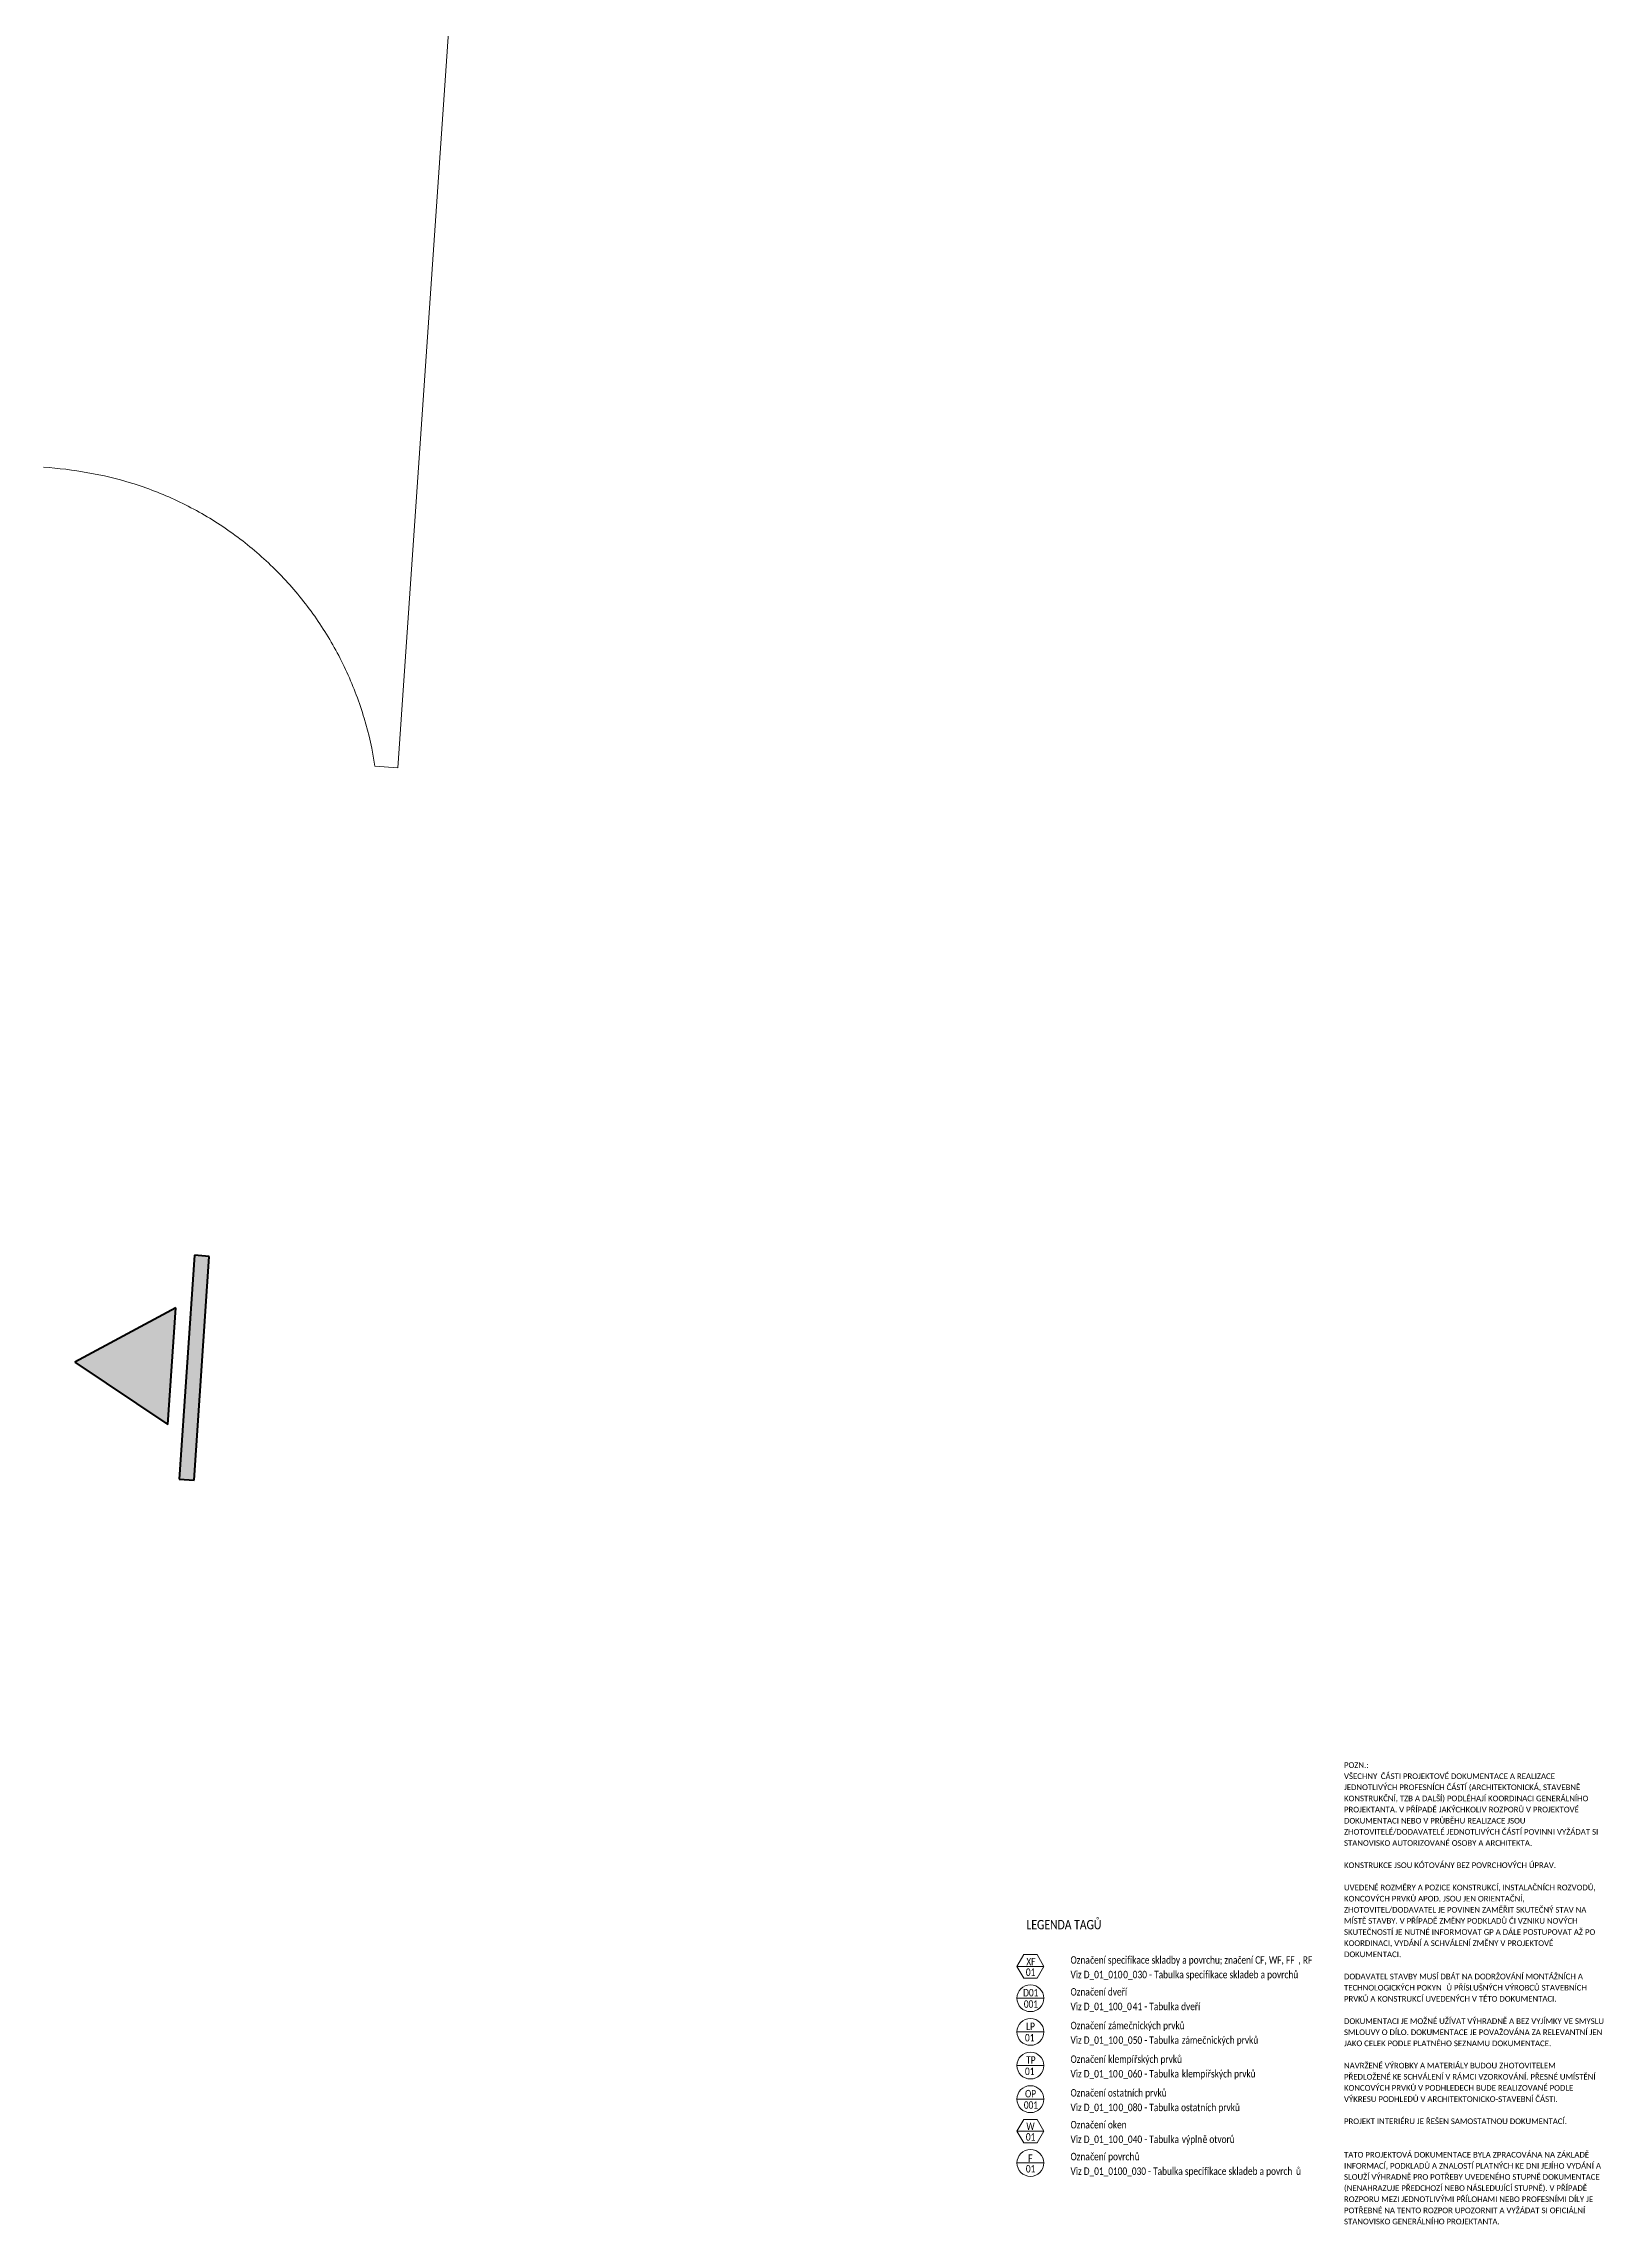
# Model space of a CAD drawing. Header units: millimetres. Extents: x -6736 to 224393, y -6260 to 72638.
# Drawn here: x 203545 to 224393, y -1655 to 27498 of the extents above; entities that cross this region are included whole.
import ezdxf

# ---------------------------------------------------------------- set-up
doc = ezdxf.new("R2010")
doc.units = ezdxf.units.MM
for name, color, linetype, lineweight in [('A-DETL-____-THIN', 9, 'Continuous', 9), ('A-DETL-____-WIDE', 9, 'Continuous', 40), ('A-DETL-GENF-OTLN', 9, 'Continuous', 9), ('A-FLOR-LEVL-OTLN', 9, 'Continuous', 9), ('A-WALL-____-OTLN', 9, 'Continuous', 9), ('G-____-____-TEXT', 9, 'Continuous', 5)]:
    doc.layers.add(name, color=color, linetype=linetype, lineweight=lineweight)
doc.styles.add('Calibri_1', font='calibri.ttf', dxfattribs={"width": 0.8, "height": 100})
doc.styles.add('Calibri_2', font='calibri.ttf', dxfattribs={"width": 0.8, "height": 125})
doc.styles.add('Calibri_3', font='calibri.ttf', dxfattribs={"height": 75})

# ---------------------------------------------------------------- blocks, each defined once
blk = doc.blocks.new('doplnek operne zdi ve spadu - doplnek operne zdi ve spadu-2366219-schema POHLEDU D_110_6100')
at = {"layer": 'A-WALL-____-OTLN'}
for p, q in [((11866, 29629), (11846, 29330)), ((11849, 29395), (11889, 29625)), ((11889, 29625), (21062, 28056)), ((21011, 27760), (11846, 29330)), ((21062, 28056), (21011, 27760)), ((21054, 28057), (23025, 27924)), ((21026, 27758), (21036, 27908)), ((21026, 27758), (23005, 27625)), ((23025, 27924), (23005, 27625)), ((-2010, 26140), (-2159, 26401))]:
    blk.add_line(p, q, dxfattribs=at)
blk.add_open_spline([(-2159, 26401), (-1997, 26494), (-1670, 26676), (-1174, 26939), (-671, 27191), (-164, 27431), (350, 27659), (868, 27876), (1391, 28081), (1918, 28274), (2450, 28455), (2985, 28624), (3525, 28780), (4068, 28925), (4613, 29057), (5162, 29177), (5714, 29284), (6267, 29379), (6823, 29461), (7380, 29531), (7939, 29588), (8499, 29632), (9060, 29664), (9621, 29683), (10183, 29689), (10744, 29682), (11306, 29663), (11680, 29642), (11866, 29629)], degree=3, dxfattribs=at)
blk.add_open_spline([(-2010, 26140), (-1368, 26508), (-52, 27186), (2008, 28020), (4134, 28665), (6491, 29151), (9071, 29414), (10923, 29393), (11846, 29330)], degree=3, knots=[0, 0, 0, 0, 0.153846, 0.307692, 0.461538, 0.615385, 0.807692, 1, 1, 1, 1], dxfattribs=at)

msp = doc.modelspace()

# ---------------------------------------------------------------- hatches: boundary and pattern name
at = {"layer": 'A-DETL-GENF-OTLN'}
h = msp.add_hatch(color=161, dxfattribs=at)
h.paths.add_polyline_path([(205557, 8293), (205760, 11286), (205561, 11300), (205358, 8307)])
h.paths.add_polyline_path([(205207, 9037), (205313, 10597), (203961, 9873)])

# ---------------------------------------------------------------- linework, layer by layer
at = {"layer": 'A-DETL-____-THIN'}
for p, q in [((216645, 1951), (216555, 1795)), ((216915, 1795), (216555, 1795)), ((216645, 1639), (216555, 1795)), ((216645, 1951), (216825, 1951)), ((216825, 1951), (216915, 1795)), ((216825, 1639), (216915, 1795)), ((216645, 1639), (216825, 1639)), ((216915, 1369), (216555, 1369)), ((216915, 919), (216555, 919)), ((216915, 469), (216555, 469)), ((216915, 19), (216555, 19)), ((216645, -251), (216555, -407)), ((216645, -251), (216825, -251)), ((216825, -251), (216915, -407)), ((216915, -407), (216555, -407)), ((216645, -563), (216555, -407)), ((216645, -563), (216825, -563)), ((216825, -563), (216915, -407)), ((216915, -833), (216555, -833))]:
    msp.add_line(p, q, dxfattribs=at)
for centre in [(216735, 1369), (216735, 919), (216735, 469), (216735, 19), (216735, -833)]:
    msp.add_circle(centre, 180, dxfattribs=at)
at = {"layer": 'A-DETL-____-WIDE'}
for p, q in [((205561, 11300), (205358, 8307)), ((205557, 8293), (205760, 11286)), ((205760, 11286), (205561, 11300)), ((205313, 10597), (203961, 9873)), ((205207, 9037), (205313, 10597)), ((203961, 9873), (205207, 9037)), ((205358, 8307), (205557, 8293))]:
    msp.add_line(p, q, dxfattribs=at)
at = {"layer": 'A-FLOR-LEVL-OTLN'}
for p, q in [((208278, 17816), (209217, 31395)), ((207974, 17837), (208278, 17816))]:
    msp.add_line(p, q, dxfattribs=at)
for points in [[(203545, 21835), (203744, 21822), (204140, 21773), (204527, 21681), (204718, 21624)], [(204718, 21624), (204927, 21559), (205337, 21400), (205913, 21077), (206438, 20678), (206902, 20209), (207296, 19680), (207612, 19101), (207845, 18483), (207941, 18054), (207974, 17837)]]:
    msp.add_open_spline(points, degree=3, dxfattribs=at)

# ---------------------------------------------------------------- block references
at = {"layer": 'A-WALL-____-OTLN'}
msp.add_blockref('doplnek operne zdi ve spadu - doplnek operne zdi ve spadu-2366219-schema POHLEDU D_110_6100', (180889, 0), dxfattribs=at)

# ---------------------------------------------------------------- texts
at = {"layer": 'G-____-____-TEXT', "color": 7, "lineweight": 9, "attachment_point": 1}
for s, insert, char_height, width, style in [('VŠECHNY ', (220926, 4374), 75, 597.26, 'Calibri_3'), ('POZN.: ', (220926, 4523), 75, 448.94, 'Calibri_3'), ('ČÁSTI PROJEKTOVÉ DOKUMENTACE A REALIZACE ', (221418, 4374), 75, 2978.27, 'Calibri_3'), ('JEDNOTLIVÝCH PROFESNÍCH ČÁSTÍ (ARCHITEKTONICKÁ, STAVEBNĚ ', (220926, 4226), 75, 4028.48, 'Calibri_3'), ('KONSTRUKČNÍ, TZB A DALŠÍ) PODLÉHAJÍ KOORDINACI GENERÁLNÍHO ', (220926, 4077), 75, 4164.77, 'Calibri_3'), ('DOKUMENTACI NEBO V\xa0PRŮBĚHU REALIZACE JSOU ', (220926, 3779), 75, 3106.54, 'Calibri_3'), ('PROJEKTANTA. V\xa0PŘÍPADĚ JAKÝCHKOLIV ROZPORŮ V\xa0PROJEKTOVÉ ', (220926, 3928), 75, 4004.43, 'Calibri_3'), ('ZHOTOVITELÉ/DODAVATELÉ JEDNOTLIVÝCH ČÁSTÍ POVINNI VYŽÁDAT SI ', (220926, 3630), 75, 4337.13, 'Calibri_3'), ('STANOVISKO AUTORIZOVANÉ OSOBY A ARCHITEKTA.', (220926, 3481), 75, 3178.69, 'Calibri_3'), ('KONSTRUKCE JSOU KÓTOVÁNY BEZ POVRCHOVÝCH ÚPRAV. ', (220926, 3184), 75, 3627.64, 'Calibri_3'), ('KONCOVÝCH PRVKŮ APOD. JSOU JEN ORIENTAČNÍ, ', (220926, 2737), 75, 3094.51, 'Calibri_3'), ('UVEDENÉ ROZMĚRY A POZICE KONSTRUKCÍ, INSTALAČNÍCH ROZVODŮ, ', (220926, 2886), 75, 4293.04, 'Calibri_3'), ('LEGENDA TAG', (216681, 2415), 125, 1093.5, 'Calibri_2'), ('\\fCalibri|b0|i0|c254|p34|;\\W.8;Ů', (217583, 2415), 125, 121.86, 'Calibri_2'), ('ZHOTOVITEL/DODAVATEL JE POVINEN ZAMĚŘIT SKUTEČNÝ STAV NA ', (220926, 2588), 75, 4132.7, 'Calibri_3'), ('MÍSTĚ STAVBY. V PŘÍPADĚ ZMĚNY PODKLADŮ ČI VZNIKU NOVÝCH ', (220926, 2440), 75, 3980.38, 'Calibri_3'), ('SKUTEČNOSTÍ JE NUTNÉ INFORMOVAT GP A DÁLE POSTUPOVAT AŽ PO ', (220926, 2291), 75, 4285.02, 'Calibri_3'), ('KOORDINACI, VYDÁNÍ A SCHVÁLENÍ ZMĚNY V PROJEKTOVÉ ', (220926, 2142), 75, 3571.52, 'Calibri_3'), ('01', (216674, 1767), 100, 153.92, 'Calibri_1'), ('XF', (216680, 1908), 100, 150.72, 'Calibri_1'), ('Ozna', (217271, 1930), 100, 317.47, 'Calibri_1'), ('čení specifikace skladby a povrchu; značení CF, WF, FF', (217533, 1930), 100, 3373.5, 'Calibri_1'), (', RF', (220317, 1930), 100, 227.68, 'Calibri_1'), ('DOKUMENTACI.', (220926, 1993), 75, 970.04, 'Calibri_3'), ('\\fCalibri|b0|i0|c254|p34|; ', (221726, 1993), 75, 32.07, 'Calibri_3'), ('D01', (216638, 1493), 100, 250.13, 'Calibri_1'), ('Viz D_01_010', (217271, 1735), 100, 853, 'Calibri_1'), ('Ozna', (217271, 1504), 100, 317.47, 'Calibri_1'), ('čení dveří', (217533, 1504), 100, 609.28, 'Calibri_1'), ('\\fCalibri|b0|i0|c254|p34|;\\W.8;0', (217975, 1735), 100, 76.96, 'Calibri_1'), ('_0', (218039, 1735), 100, 153.92, 'Calibri_1'), ('30', (218166, 1735), 100, 153.92, 'Calibri_1'), (' - Tabulka specifikace skladeb a povrchů', (218293, 1735), 100, 2494.85, 'Calibri_1'), ('TECHNOLOGICKÝCH POKYN', (220926, 1547), 75, 1659.49, 'Calibri_3'), ('DODAVATEL STAVBY MUSÍ DBÁT NA DODRŽOVÁNÍ MONTÁŽNÍCH A ', (220926, 1696), 75, 4072.57, 'Calibri_3'), ('Ů PŘÍSLUŠNÝCH VÝROBCŮ STAVEBNÍCH ', (222295, 1547), 75, 2413.08, 'Calibri_3'), ('001', (216647, 1341), 100, 230.89, 'Calibri_1'), ('Viz D_01_100_0', (217271, 1309), 100, 1006.92, 'Calibri_1'), ('\\fCalibri|b0|i0|c254|p34|;\\W.8;4', (218102, 1309), 100, 76.96, 'Calibri_1'), ('1 - Tabulka dveří', (218166, 1309), 100, 1035.78, 'Calibri_1'), ('PRVKŮ A KONSTRUKCÍ UVEDENÝCH V TÉTO DOKUMENTACI.', (220926, 1398), 75, 3599.58, 'Calibri_3'), ('01', (216662, 891), 100, 153.92, 'Calibri_1'), ('LP', (216678, 1043), 100, 144.3, 'Calibri_1'), ('Ozna', (217271, 1054), 100, 317.47, 'Calibri_1'), ('čení ', (217533, 1054), 100, 291.81, 'Calibri_1'), ('záme', (217774, 1054), 100, 333.5, 'Calibri_1'), ('čnických prvků', (218049, 1054), 100, 920.34, 'Calibri_1'), ('SMLOUVY O DÍLO. DOKUMENTACE JE POVAŽOVÁNA ZA RELEVANTNÍ JEN ', (220926, 951), 75, 4401.26, 'Calibri_3'), ('DOKUMENTACI JE MOŽNÉ UŽÍVAT VÝHRADNĚ A BEZ VYJÍMKY VE SMYSLU ', (220926, 1100), 75, 4401.26, 'Calibri_3'), ('TP', (216678, 593), 100, 153.92, 'Calibri_1'), ('Viz D_01_10', (217271, 859), 100, 776.03, 'Calibri_1'), ('Ozna', (217271, 604), 100, 317.47, 'Calibri_1'), ('čení ', (217533, 604), 100, 291.81, 'Calibri_1'), ('klempí', (217774, 604), 100, 420.08, 'Calibri_1'), ('\\fCalibri|b0|i0|c254|p34|;\\W.8;0', (217912, 859), 100, 76.96, 'Calibri_1'), ('_0', (217975, 859), 100, 153.92, 'Calibri_1'), ('50', (218102, 859), 100, 153.92, 'Calibri_1'), ('řských prvků', (218121, 604), 100, 792.07, 'Calibri_1'), (' - Tabulka ', (218229, 859), 100, 641.35, 'Calibri_1'), ('záme', (218758, 859), 100, 333.5, 'Calibri_1'), ('čnických prvků', (219033, 859), 100, 920.34, 'Calibri_1'), ('JAKO CELEK PODLE PLATNÉHO SEZNAMU DOKUMENTACE.', (220926, 803), 75, 3515.4, 'Calibri_3'), ('01', (216662, 441), 100, 153.92, 'Calibri_1'), ('Viz D_01_10', (217271, 409), 100, 776.03, 'Calibri_1'), ('\\fCalibri|b0|i0|c254|p34|;\\W.8;0', (217912, 409), 100, 76.96, 'Calibri_1'), ('_0', (217975, 409), 100, 153.92, 'Calibri_1'), ('60', (218102, 409), 100, 153.92, 'Calibri_1'), (' - Tabulka ', (218229, 409), 100, 641.35, 'Calibri_1'), ('klempí', (218758, 409), 100, 420.08, 'Calibri_1'), ('řských prvků', (219105, 409), 100, 792.07, 'Calibri_1'), ('NAVRŽENÉ VÝROBKY A MATERIÁLY BUDOU ZHOTOVITELEM ', (220926, 505), 75, 3615.61, 'Calibri_3'), ('PŘEDLOŽENÉ KE SCHVÁLENÍ V RÁMCI VZORKOVÁNÍ. PŘESNÉ UMÍSTĚNÍ ', (220926, 356), 75, 4285.02, 'Calibri_3'), ('OP', (216663, 143), 100, 182.78, 'Calibri_1'), ('Ozna', (217271, 154), 100, 317.47, 'Calibri_1'), ('čení ostatních prvků', (217533, 154), 100, 1260.25, 'Calibri_1'), ('VÝKRESU PODHLEDŮ V ARCHITEKTONICKO-STAVEBNÍ ČÁSTI. ', (220926, 58), 75, 3647.68, 'Calibri_3'), ('KONCOVÝCH PRVKŮ V PODHLEDECH BUDE REALIZOVANÉ PODLE ', (220926, 207), 75, 3924.26, 'Calibri_3'), ('001', (216647, -9), 100, 230.89, 'Calibri_1'), ('Viz D_01_10', (217271, -41), 100, 776.03, 'Calibri_1'), ('Ozna', (217271, -272), 100, 317.47, 'Calibri_1'), ('čení oken', (217533, -272), 100, 599.66, 'Calibri_1'), ('\\fCalibri|b0|i0|c254|p34|;\\W.8;0', (217912, -41), 100, 76.96, 'Calibri_1'), ('_0', (217975, -41), 100, 153.92, 'Calibri_1'), ('80', (218102, -41), 100, 153.92, 'Calibri_1'), (' - Tabulka ostatních prvků', (218229, -41), 100, 1609.79, 'Calibri_1'), ('PROJEKT INTERIÉRU JE ŘEŠEN SAMOSTATNOU DOKUMENTACÍ.', (220926, -239), 75, 3775.95, 'Calibri_3'), ('01', (216674, -435), 100, 153.92, 'Calibri_1'), ('\\fCalibri|b0|i0|c254|p34|;\\W.8;W', (216680, -294), 100, 137.89, 'Calibri_1'), ('Viz D_01_10', (217271, -467), 100, 776.03, 'Calibri_1'), ('\\fCalibri|b0|i0|c254|p34|;\\W.8;0', (217912, -467), 100, 76.96, 'Calibri_1'), ('_0', (217975, -467), 100, 153.92, 'Calibri_1'), ('40', (218102, -467), 100, 153.92, 'Calibri_1'), (' - Tabulka ', (218229, -467), 100, 641.35, 'Calibri_1'), ('výpln', (218758, -467), 100, 336.71, 'Calibri_1'), ('ě otvorů', (219036, -467), 100, 529.11, 'Calibri_1'), ('01', (216674, -861), 100, 153.92, 'Calibri_1'), ('\\fCalibri|b0|i0|c254|p34|;\\W.8;F', (216705, -720), 100, 70.55, 'Calibri_1'), ('Ozna', (217271, -698), 100, 317.47, 'Calibri_1'), ('čení ', (217533, -698), 100, 291.81, 'Calibri_1'), ('povrch', (217774, -698), 100, 429.7, 'Calibri_1'), ('\\fCalibri|b0|i0|c254|p34|;\\W.8;ů', (218129, -698), 100, 80.17, 'Calibri_1'), ('TATO PROJEKTOVÁ DOKUMENTACE BYLA ZPRACOVÁNA NA ZÁKLADĚ ', (220926, -686), 75, 4176.79, 'Calibri_3'), ('INFORMACÍ, PODKLADŮ A ZNALOSTÍ PLATNÝCH KE DNI JEJÍHO VYDÁNÍ A ', (220926, -835), 75, 4377.21, 'Calibri_3'), ('Viz D_01_0100_030 - Tabulka specifikace skladeb a povrch', (217271, -893), 100, 3652.49, 'Calibri_1'), ('\\fCalibri|b0|i0|c254|p34|;\\W.8;ů', (220285, -893), 100, 80.17, 'Calibri_1'), ('SLOUŽÍ VÝHRADNĚ PRO POTŘEBY UVEDENÉHO STUPNĚ DOKUMENTACE ', (220926, -983), 75, 4369.2, 'Calibri_3'), ('(NENAHRAZUJE PŘEDCHOZÍ NEBO NÁSLEDUJÍCÍ STUPNĚ). V PŘÍPADĚ ', (220926, -1132), 75, 4140.72, 'Calibri_3'), ('ROZPORU MEZI JEDNOTLIVÝMI PŘÍLOHAMI NEBO PROFESNÍMI DÍLY JE ', (220926, -1281), 75, 4256.96, 'Calibri_3'), ('POTŘEBNÉ NA TENTO ROZPOR UPOZORNIT A VYŽÁDAT SI OFICIÁLNÍ ', (220926, -1430), 75, 4108.65, 'Calibri_3'), ('STANOVISKO GENERÁLNÍHO PROJEKTANTA.', (220926, -1579), 75, 2633.54, 'Calibri_3')]:
    msp.add_mtext(s, dxfattribs=dict(at, insert=insert, char_height=char_height, width=width, style=style))

doc.saveas('drawing.dxf')
